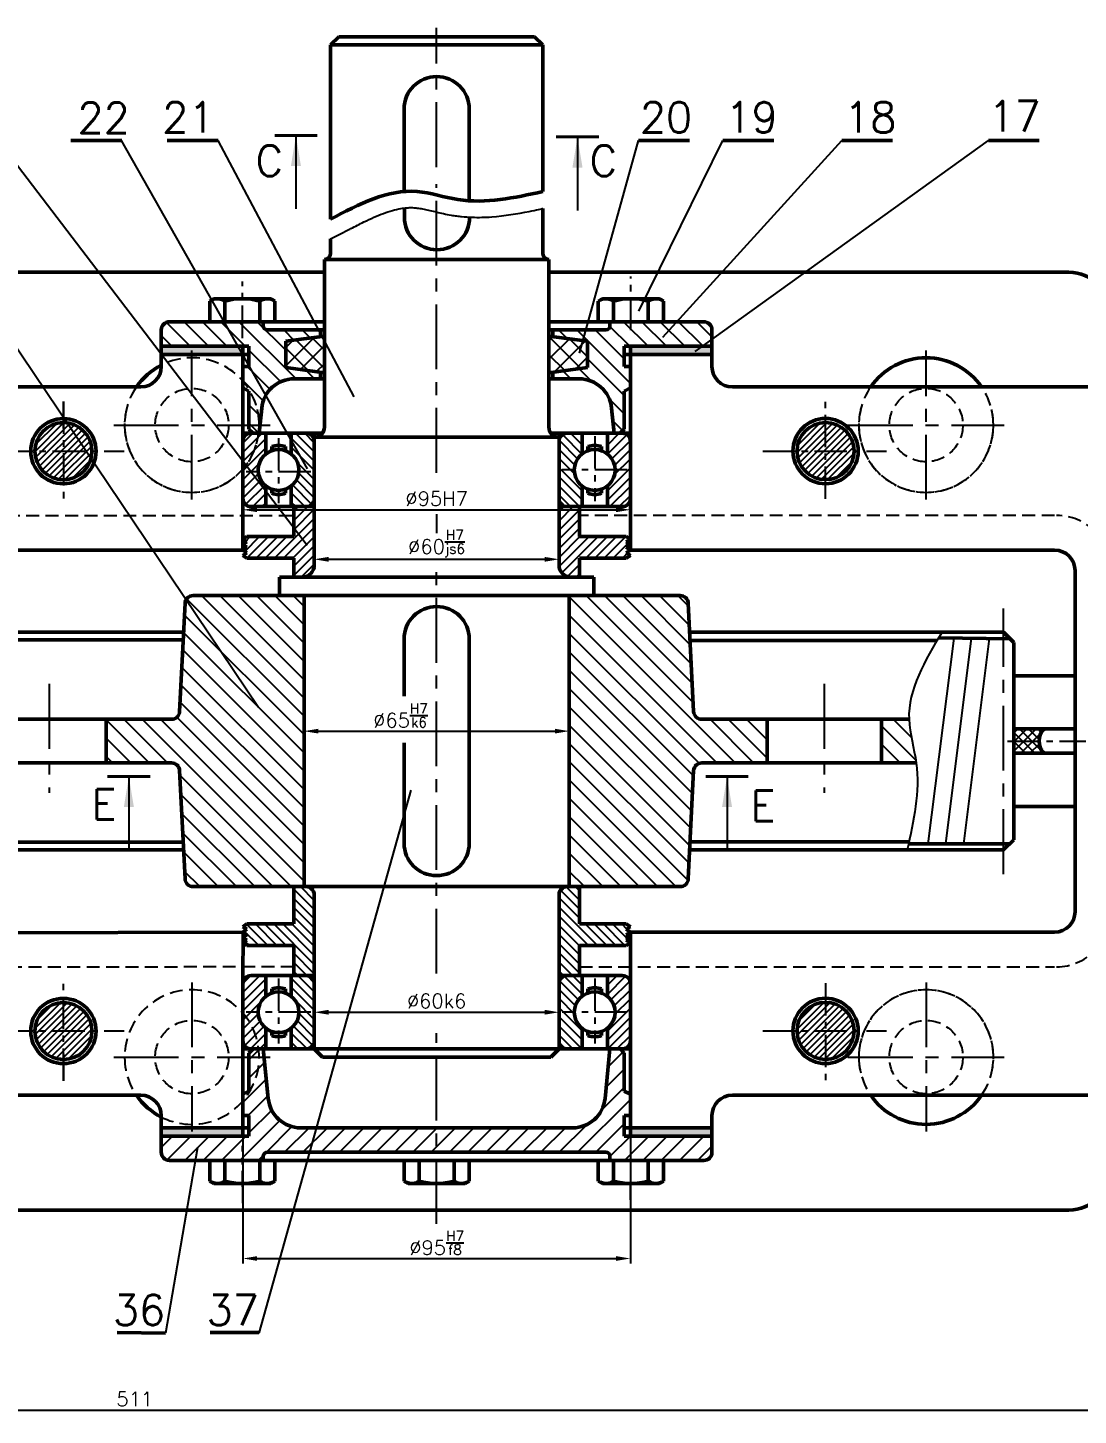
# Model space of a CAD drawing. Header units: millimetres. Extents: x -71 to 1456, y 37 to 827.
# Drawn here: x 177.5 to 435.1, y 36.8 to 377.1 of the extents above; entities that cross this region are included whole.
import ezdxf

# ---------------------------------------------------------------- set-up
doc = ezdxf.new("R2010")
doc.units = ezdxf.units.MM
doc.header["$LTSCALE"] = 0.5
doc.header["$PDMODE"] = 33
doc.header["$PDSIZE"] = 1
doc.linetypes.add('CENTER', pattern=[50.8, 31.75, -6.35, 6.35, -6.35])
doc.linetypes.add('HIDDEN', pattern=[9.525, 6.35, -3.175])
doc.layers.add('BOL', color=7, linetype='Continuous', lineweight=50)
for name, color, linetype in [('CEN', 1, 'CENTER'), ('DIM', 124, 'Continuous'), ('HAT', 3, 'Continuous'), ('HID', 4, 'HIDDEN'), ('SYM', 11, 'Continuous'), ('THIN', 151, 'Continuous')]:
    doc.layers.add(name, color=color, linetype=linetype)
doc.styles.add('DIM', font='simplex.shx')
doc.dimstyles.new('ISO', dxfattribs={"dimscale": 0, "dimtxt": 3.5, "dimasz": 3.5, "dimexe": 1.25, "dimexo": 0, "dimgap": 1, "dimtad": 1, "dimtoh": 1, "dimtxsty": 'DIM', "dimcen": 2.5, "dimadec": 0, "dimazin": 0, "dimtfac": 1, "dimtmove": 0, "dimatfit": 3, "dimfxl": 1, "dimarcsym": 0})
pattern_1 = [(45, (-280.3363, -145.6389), (-0.7857724, 0.7857724), [])]

# ---------------------------------------------------------------- blocks, each defined once
blk = doc.blocks.new('*D24')
at = {"layer": 'Defpoints', "color": 0, "transparency": 16777216}
for p in [(325.28, 263.47), (230.28, 260.65), (325.28, 258.88)]:
    blk.add_point(p, dxfattribs=at)
at = {"layer": 'DIM', "color": 0, "lineweight": -2, "transparency": 16777216}
for p, q in [((325.28, 263.47), (325.28, 257.63)), ((230.28, 260.65), (230.28, 257.63)), ((233.78, 258.88), (321.78, 258.88))]:
    blk.add_line(p, q, dxfattribs=at)
at = {"layer": 'DIM', "color": 0, "transparency": 16777216}
for points in [[(233.78, 259.47), (233.78, 258.3), (230.28, 258.88)], [(321.78, 259.47), (321.78, 258.3), (325.28, 258.88)]]:
    blk.add_solid(points, dxfattribs=at)
at = {"layer": 'DIM', "color": 0, "transparency": 16777216, "insert": (277.78, 261.63), "char_height": 3.5, "attachment_point": 5, "style": 'DIM'}
blk.add_mtext('%%C95H7', dxfattribs=at)
blk = doc.blocks.new('*D25')
at = {"layer": 'Defpoints', "color": 0, "transparency": 16777216}
for p in [(310.28, 204.59), (245.28, 202.15), (310.28, 202.15)]:
    blk.add_point(p, dxfattribs=at)
at = {"layer": 'DIM', "color": 0, "lineweight": -2, "transparency": 16777216}
for p, q in [((245.28, 202.15), (245.28, 205.84)), ((248.78, 204.59), (306.78, 204.59)), ((310.28, 202.15), (310.28, 205.84))]:
    blk.add_line(p, q, dxfattribs=at)
at = {"layer": 'DIM', "color": 0, "transparency": 16777216}
for points in [[(248.78, 205.18), (248.78, 204.01), (245.28, 204.59)], [(306.78, 205.18), (306.78, 204.01), (310.28, 204.59)]]:
    blk.add_solid(points, dxfattribs=at)
at = {"layer": 'DIM', "color": 0, "transparency": 16777216, "insert": (268.94, 208.45), "char_height": 3.5, "attachment_point": 5, "style": 'DIM'}
blk.add_mtext('%%C65{\\H0.7x;\\SH7/k6;}', dxfattribs=at)
blk = doc.blocks.new('*D26')
at = {"layer": 'Defpoints', "color": 0, "transparency": 16777216}
for p in [(247.78, 132.74), (307.78, 135.65), (307.78, 132.74)]:
    blk.add_point(p, dxfattribs=at)
at = {"layer": 'DIM', "color": 0, "lineweight": -2, "transparency": 16777216}
for p, q in [((247.78, 132.74), (247.78, 136.9)), ((307.78, 132.74), (307.78, 136.9)), ((251.28, 135.65), (304.28, 135.65))]:
    blk.add_line(p, q, dxfattribs=at)
at = {"layer": 'DIM', "color": 0, "transparency": 16777216}
for points in [[(251.28, 136.24), (251.28, 135.07), (247.78, 135.65)], [(304.28, 136.24), (304.28, 135.07), (307.78, 135.65)]]:
    blk.add_solid(points, dxfattribs=at)
at = {"layer": 'DIM', "color": 0, "transparency": 16777216, "insert": (277.78, 138.4), "char_height": 3.5, "attachment_point": 5, "style": 'DIM'}
blk.add_mtext('%%C60k6', dxfattribs=at)
blk = doc.blocks.new('*D27')
at = {"layer": 'Defpoints', "color": 0, "transparency": 16777216}
for p in [(230.28, 105.3), (325.28, 105.3), (325.28, 75.26)]:
    blk.add_point(p, dxfattribs=at)
at = {"layer": 'DIM', "color": 0, "lineweight": -2, "transparency": 16777216}
for p, q in [((230.28, 105.3), (230.28, 74.01)), ((325.28, 105.3), (325.28, 74.01)), ((233.78, 75.26), (321.78, 75.26))]:
    blk.add_line(p, q, dxfattribs=at)
at = {"layer": 'DIM', "color": 0, "transparency": 16777216}
for points in [[(233.78, 75.84), (233.78, 74.68), (230.28, 75.26)], [(321.78, 75.84), (321.78, 74.68), (325.28, 75.26)]]:
    blk.add_solid(points, dxfattribs=at)
at = {"layer": 'DIM', "color": 0, "transparency": 16777216, "insert": (277.78, 79.12), "char_height": 3.5, "width": 16.7662, "attachment_point": 5, "style": 'DIM'}
blk.add_mtext('%%C95{\\Fsimplex|c163;\\H0.7x;\\SH7/f8;}', dxfattribs=at)
blk = doc.blocks.new('*D28')
at = {"layer": 'Defpoints', "color": 0, "transparency": 16777216}
for p in [(-36.72, 125.3), (474.28, 125.3), (474.28, 38.07)]:
    blk.add_point(p, dxfattribs=at)
at = {"layer": 'DIM', "color": 0, "lineweight": -2, "transparency": 16777216}
for p, q in [((-36.72, 125.3), (-36.72, 36.82)), ((474.28, 125.3), (474.28, 36.82)), ((-33.22, 38.07), (470.78, 38.07))]:
    blk.add_line(p, q, dxfattribs=at)
at = {"layer": 'DIM', "color": 0, "transparency": 16777216}
for points in [[(-33.22, 38.65), (-33.22, 37.48), (-36.72, 38.07)], [(470.78, 38.65), (470.78, 37.48), (474.28, 38.07)]]:
    blk.add_solid(points, dxfattribs=at)
at = {"layer": 'DIM', "color": 0, "transparency": 16777216, "insert": (203.78, 40.82), "char_height": 3.5, "attachment_point": 5, "style": 'DIM'}
blk.add_mtext('511', dxfattribs=at)
blk = doc.blocks.new('*D83')
at = {"layer": 'Defpoints', "color": 0, "transparency": 16777216}
for p in [(247.78, 246.74), (307.78, 246.74), (307.78, 246.02)]:
    blk.add_point(p, dxfattribs=at)
at = {"layer": 'DIM', "color": 0, "lineweight": -2, "transparency": 16777216}
for p, q in [((247.78, 246.74), (247.78, 245.49)), ((251.28, 246.74), (304.28, 246.74)), ((307.78, 246.02), (307.78, 247.99))]:
    blk.add_line(p, q, dxfattribs=at)
at = {"layer": 'DIM', "color": 0, "transparency": 16777216}
for points in [[(251.28, 247.32), (251.28, 246.15), (247.78, 246.74)], [(304.28, 247.32), (304.28, 246.15), (307.78, 246.74)]]:
    blk.add_solid(points, dxfattribs=at)
at = {"layer": 'DIM', "color": 0, "transparency": 16777216, "insert": (277.76, 251.03), "char_height": 3.5, "attachment_point": 5, "style": 'DIM'}
blk.add_mtext('%%C60{\\H0.7x;\\SH7/js6;}', dxfattribs=at)
blk = doc.blocks.new('NetCat')
at = {"layer": 'SYM', "const_width": 0.5}
blk.add_lwpolyline([(-3.5, 0), (3.5, 0)], dxfattribs=at)
at = {"layer": 'SYM'}
blk.add_leader([(0, 0), (0, -12)], dimstyle='ISO', override={"dimscale": 1, "dimasz": 5, "dimgap": 0.6255, "dimtad": 0}, dxfattribs=at)

msp = doc.modelspace()

# ---------------------------------------------------------------- hatches: boundary and pattern name
at = {"layer": 'HAT'}
h = msp.add_hatch(dxfattribs=at)
h.set_pattern_fill('LINE', color=256, angle=135)
edge = h.paths.add_edge_path()
edge.add_line((225.709, 305.003), (222.642, 305.003))
edge.add_line((222.642, 305.003), (212.279, 305.003))
edge.add_arc((212.279, 303.003), 2, 90, 180)
edge.add_line((210.279, 303.003), (210.279, 299.003))
edge.add_line((210.279, 299.003), (229.106, 299.003))
edge.add_line((229.106, 299.003), (225.709, 305.003))
edge = h.paths.add_edge_path()
edge.add_line((240.779, 300.253), (249.279, 301.372))
edge.add_line((249.279, 301.372), (249.279, 303.003))
edge.add_line((249.279, 303.003), (236.279, 303.003))
edge.add_arc((236.279, 304.003), 1, 180, 270, ccw=False)
edge.add_line((235.279, 304.003), (235.279, 305.003))
edge.add_line((235.279, 305.003), (225.709, 305.003))
edge.add_line((225.709, 305.003), (229.106, 299.003))
edge.add_line((229.106, 299.003), (230.279, 299.003))
edge.add_line((230.279, 299.003), (231.779, 299.003))
edge.add_line((231.779, 299.003), (231.779, 295.003))
edge.add_line((231.779, 295.003), (231.779, 294.282))
edge.add_line((231.779, 294.282), (235.913, 286.981))
edge.add_arc((242.854, 283.003), 8, 90, 150.18272, ccw=False)
edge.add_line((242.854, 291.003), (249.279, 291.003))
edge.add_line((249.279, 291.003), (249.279, 292.635))
edge.add_line((249.279, 292.635), (240.779, 293.753))
edge.add_line((240.779, 293.753), (240.779, 297.003))
edge.add_line((240.779, 297.003), (240.779, 300.253))
edge = h.paths.add_edge_path()
edge.add_line((231.779, 294.282), (231.779, 294.003))
edge.add_line((231.779, 294.003), (230.279, 294.003))
edge.add_line((230.279, 294.003), (230.279, 290.603))
edge.add_arc((217.779, 279.833), 16.5, 0, 40.74905, ccw=False)
edge.add_line((234.279, 279.833), (234.497, 279.833))
edge.add_line((234.497, 279.833), (234.894, 283.799))
edge.add_arc((242.854, 283.003), 8, 150.18272, 174.28941, ccw=False)
edge.add_line((235.913, 286.981), (231.779, 294.282))
edge = h.paths.add_edge_path(flags=17)
edge.add_line((230.279, 290.603), (230.279, 290.078))
edge.add_line((230.279, 290.078), (230.279, 288.753))
edge.add_line((230.279, 288.753), (231.779, 288.003))
edge.add_line((231.779, 288.003), (231.779, 279.833))
edge.add_line((231.779, 279.833), (234.279, 279.833))
edge.add_arc((217.779, 279.833), 16.5, 0, 40.74905)
edge = h.paths.add_edge_path()
edge.add_line((234.279, 279.833), (231.779, 279.833))
edge.add_line((231.779, 279.833), (231.779, 278.653))
edge.add_line((231.779, 278.653), (232.779, 277.653))
edge.add_line((232.779, 277.653), (234.135, 277.653))
edge.add_arc((217.779, 279.833), 16.5, 352.40933, 360)
edge = h.paths.add_edge_path()
edge.add_line((234.497, 279.833), (234.279, 279.833))
edge.add_arc((217.779, 279.833), 16.5, -7.59067, 0, ccw=False)
edge.add_line((234.135, 277.653), (234.279, 277.653))
edge.add_line((234.279, 277.653), (234.497, 279.833))
edge = h.paths.add_edge_path()
edge.add_line((325.279, 294.003), (323.779, 294.003))
edge.add_line((323.779, 294.003), (323.779, 295.003))
edge.add_line((323.779, 295.003), (323.779, 299.003))
edge.add_line((323.779, 299.003), (325.279, 299.003))
edge.add_line((325.279, 299.003), (342.963, 299.003))
edge.add_line((342.963, 299.003), (345.279, 300.671))
edge.add_line((345.279, 300.671), (345.279, 303.003))
edge.add_arc((343.279, 303.003), 2, 0, 90)
edge.add_line((343.279, 305.003), (320.279, 305.003))
edge.add_line((320.279, 305.003), (320.279, 304.003))
edge.add_arc((319.279, 304.003), 1, -90, 0, ccw=False)
edge.add_line((319.279, 303.003), (314.354, 303.003))
edge.add_line((314.354, 303.003), (313.649, 300.468))
edge.add_line((313.649, 300.468), (314.779, 300.253))
edge.add_line((314.779, 300.253), (314.779, 297.003))
edge.add_line((314.779, 297.003), (314.779, 293.753))
edge.add_line((314.779, 293.753), (306.279, 292.635))
edge.add_line((306.279, 292.635), (306.279, 291.003))
edge.add_line((306.279, 291.003), (312.704, 291.003))
edge.add_arc((312.704, 283.003), 8, 5.71059, 90, ccw=False)
edge.add_line((320.665, 283.799), (321.279, 277.653))
edge.add_line((321.279, 277.653), (322.779, 277.653))
edge.add_line((322.779, 277.653), (323.779, 278.653))
edge.add_line((323.779, 278.653), (323.779, 288.003))
edge.add_line((323.779, 288.003), (325.279, 288.753))
edge.add_line((325.279, 288.753), (325.279, 294.003))
h.paths.add_polyline_path([(314.354, 303.003), (306.279, 303.003), (306.279, 301.372), (313.649, 300.468)], flags=17)
h.paths.add_polyline_path([(345.279, 300.671), (342.963, 299.003), (345.279, 299.003)], flags=0)
h = msp.add_hatch(dxfattribs=at)
h.set_pattern_fill('ANSI37', color=256)
h.set_pattern_definition([(45, (0.5, 0), (-2.245064, 2.245064), []), (135, (0.5, 0), (-2.245064, -2.245064), [])])
h.paths.add_polyline_path([(314.779, 293.753), (314.779, 297.003), (314.779, 300.253), (305.279, 301.503), (305.279, 292.503)])
h.paths.add_polyline_path([(250.279, 292.503), (250.279, 301.503), (240.779, 300.253), (240.779, 297.003), (240.779, 293.753)])
h = msp.add_hatch(color=256, dxfattribs=at)
h.dxf.hatch_style = 1
h.paths.add_polyline_path([(230.279, 299.003), (210.279, 299.003), (210.279, 297.003), (230.279, 297.003)])
h.paths.add_polyline_path([(345.279, 299.003), (325.279, 299.003), (325.279, 297.003), (345.279, 297.003)])
h = msp.add_hatch(dxfattribs=at)
h.set_pattern_fill('LINE', color=256, scale=0.35, angle=45)
h.set_pattern_definition(pattern_1)
edge = h.paths.add_edge_path()
edge.add_arc((24.018, 273.253), 7, 0, 360)
edge = h.paths.add_edge_path()
edge.add_arc((186.279, 273.253), 7, 0, 360)
edge = h.paths.add_edge_path()
edge.add_arc((373.123, 273.282), 7, 0, 360)
edge = h.paths.add_edge_path()
edge.add_arc((373.123, 131.082), 7, 0, 360)
edge = h.paths.add_edge_path()
edge.add_arc((186.279, 131.053), 7, 0, 360)
edge = h.paths.add_edge_path()
edge.add_arc((24.018, 131.053), 7, 0, 360)
h = msp.add_hatch(dxfattribs=at)
h.set_pattern_fill('LINE', color=256, scale=0.35, angle=45)
h.set_pattern_definition(pattern_1)
edge = h.paths.add_edge_path()
edge.add_arc((458.529, 273.225), 3.45, 0, 360)
edge = h.paths.add_edge_path()
edge.add_arc((-21.211, 131.082), 3.45, 0, 360)
h = msp.add_hatch(dxfattribs=at)
h.set_pattern_fill('LINE', color=256, scale=0.5, angle=45)
h.paths.add_polyline_path([(325.279, 275.653, 0.4142136), (323.279, 277.653), (319.629, 277.653), (319.629, 272.576, -0.2294157), (321.529, 268.653, -0.2294157), (319.629, 264.73), (319.629, 259.653), (323.279, 259.653, 0.4142136), (325.279, 261.653)])
h.paths.add_polyline_path([(230.929, 269.866, -0.0156679), (230.279, 269.063), (230.279, 261.653, 0.4142136), (232.279, 259.653), (235.929, 259.653), (235.929, 263.316)])
h.paths.add_polyline_path([(235.929, 272.576), (235.929, 277.653), (234.135, 277.653, -0.1297347), (230.929, 269.866), (235.929, 263.316), (235.929, 264.73, -0.2294157), (234.029, 268.653, -0.2294157)])
h.paths.add_polyline_path([(234.135, 277.653), (232.279, 277.653, 0.4142136), (230.279, 275.653), (230.279, 270.718), (230.929, 269.866, 0.1297347)])
h = msp.add_hatch(dxfattribs=at)
h.set_pattern_fill('LINE', color=256, scale=0.5, angle=135)
h.paths.add_polyline_path([(313.429, 272.576), (313.429, 277.653), (309.779, 277.653, 0.4142136), (307.779, 275.653), (307.779, 261.653, 0.4142136), (309.779, 259.653), (313.429, 259.653), (313.429, 264.73, -0.2294157), (311.529, 268.653, -0.2294157)])
h.paths.add_polyline_path([(247.779, 275.653, 0.414214), (245.779, 277.653), (242.129, 277.653), (242.129, 272.576, -0.2294157), (244.029, 268.653, -0.2294157), (242.129, 264.73), (242.129, 259.653), (245.779, 259.653, 0.4142132), (247.779, 261.653)])
h = msp.add_hatch(dxfattribs=at)
h.set_pattern_fill('LINE', color=256, scale=0.5, angle=45)
h.paths.add_polyline_path([(247.779, 259.653), (242.779, 259.653), (242.779, 252.305), (231.279, 252.305), (230.279, 251.638), (231.279, 251.003), (230.279, 250.337), (231.279, 249.702), (230.279, 249.003), (231.279, 248.305), (230.279, 247.67), (231.279, 247.003), (242.779, 247.003), (242.779, 242.353), (244.779, 242.353, 0.4157796), (247.779, 245.369)])
h.paths.add_polyline_path([(325.279, 250.337), (324.279, 251.003), (325.279, 251.638), (324.279, 252.305), (312.779, 252.305), (312.779, 259.653), (307.779, 259.653), (307.779, 245.353, 0.4142136), (310.779, 242.353), (312.779, 242.353), (312.779, 247.003), (324.279, 247.003), (325.279, 247.67), (324.279, 248.305), (325.279, 249.003), (324.279, 249.702)])
h = msp.add_hatch(dxfattribs=at)
h.set_pattern_fill('LINE', color=256, scale=0.35, angle=45)
h.set_pattern_definition(pattern_1)
edge = h.paths.add_edge_path()
edge.add_arc((458.529, 236.656), 6, 0, 360)
edge = h.paths.add_edge_path()
edge.add_arc((458.529, 167.65), 6, 0, 360)
edge = h.paths.add_edge_path()
edge.add_arc((-20.971, 236.656), 6, 0, 360)
edge = h.paths.add_edge_path()
edge.add_arc((-20.971, 167.664), 6, 0, 360)
h = msp.add_hatch(dxfattribs=at)
h.set_pattern_fill('LINE', color=256, angle=135)
edge = h.paths.add_edge_path()
edge.add_line((245.279, 237.853), (218.089, 237.853))
edge.add_arc((218.089, 235.853), 2, 90, 177.16589)
edge.add_line((216.091, 235.952), (214.777, 209.394))
edge.add_arc((212.779, 209.493), 2, 270, 357.16589, ccw=False)
edge.add_line((212.779, 207.493), (196.76, 207.493))
edge.add_line((196.76, 207.493), (196.76, 196.813))
edge.add_line((196.76, 196.813), (212.779, 196.813))
edge.add_arc((212.779, 194.813), 2, 2.83411, 90, ccw=False)
edge.add_line((214.777, 194.912), (216.091, 168.354))
edge.add_arc((218.089, 168.453), 2, 182.83411, 270)
edge.add_line((218.089, 166.453), (245.279, 166.453))
edge.add_line((245.279, 166.453), (245.279, 237.853))
edge = h.paths.add_edge_path()
edge.add_line((168.76, 207.493), (152.74, 207.493))
edge.add_arc((152.74, 209.493), 2, 182.83411, 270, ccw=False)
edge.add_line((150.742, 209.394), (149.873, 226.952))
edge.add_arc((147.876, 226.853), 2, 2.83411, 90)
edge.add_line((147.876, 228.853), (142.279, 228.853))
edge.add_line((142.279, 228.853), (142.279, 175.453))
edge.add_line((142.279, 175.453), (147.876, 175.453))
edge.add_arc((147.876, 177.453), 2, 270, 357.16589)
edge.add_line((149.873, 177.354), (150.742, 194.912))
edge.add_arc((152.74, 194.813), 2, 90, 177.16589, ccw=False)
edge.add_line((152.74, 196.813), (168.76, 196.813))
edge.add_line((168.76, 196.813), (168.76, 207.493))
edge = h.paths.add_edge_path()
edge.add_line((358.799, 207.493), (342.779, 207.493))
edge.add_arc((342.779, 209.493), 2, 182.83411, 270, ccw=False)
edge.add_line((340.782, 209.394), (339.467, 235.952))
edge.add_arc((337.469, 235.853), 2, 2.83411, 90)
edge.add_line((337.469, 237.853), (310.279, 237.853))
edge.add_line((310.279, 237.853), (310.279, 166.453))
edge.add_line((310.279, 166.453), (337.469, 166.453))
edge.add_arc((337.469, 168.453), 2, 270, 357.16589)
edge.add_line((339.467, 168.354), (340.782, 194.912))
edge.add_arc((342.779, 194.813), 2, 90, 177.16589, ccw=False)
edge.add_line((342.779, 196.813), (358.799, 196.813))
edge.add_line((358.799, 196.813), (358.799, 207.493))
edge = h.paths.add_edge_path()
edge.add_spline(control_points=[(395.347, 196.813), (394.857, 200.403), (393.717, 203.993), (393.582, 207.493)], knot_values=[0, 0, 0, 0, 10.8247508, 10.8247508, 10.8247508, 10.8247508], degree=3, periodic=0)
edge.add_line((393.582, 207.493), (386.799, 207.493))
edge.add_line((386.799, 207.493), (386.799, 196.813))
edge.add_line((386.799, 196.813), (395.347, 196.813))
h = msp.add_hatch(dxfattribs=at)
h.set_pattern_fill('ANSI37', color=256, scale=0.5)
h.set_pattern_definition([(45, (-112.7602, -56.182), (-1.122532, 1.122532), []), (135, (-112.7602, -56.182), (-1.122532, -1.122532), [])])
edge = h.paths.add_edge_path()
edge.add_ellipse((427.213, 202.153), major_axis=(0, 3), ratio=0.5735764, start_angle=0, end_angle=90, ccw=False)
edge.add_line((427.213, 205.153), (419.279, 205.153))
edge.add_line((419.279, 205.153), (419.279, 202.153))
edge.add_line((419.279, 202.153), (425.493, 202.153))
edge = h.paths.add_edge_path()
edge.add_ellipse((427.213, 202.153), major_axis=(0, 3), ratio=0.5735764, start_angle=90, end_angle=180, ccw=False)
edge.add_line((425.493, 202.153), (419.279, 202.153))
edge.add_line((419.279, 202.153), (419.279, 199.153))
edge.add_line((419.279, 199.153), (427.213, 199.153))
h = msp.add_hatch(dxfattribs=at)
h.set_pattern_fill('LINE', color=256, scale=0.5, angle=135)
h.paths.add_polyline_path([(325.279, 155.303), (324.279, 156.002), (325.279, 156.637), (324.279, 157.303), (312.779, 157.303), (312.779, 166.453), (309.779, 166.453, 0.4142136), (307.779, 164.453), (307.779, 144.653), (312.779, 144.653), (312.779, 152.002), (324.279, 152.002), (325.279, 152.669), (324.279, 153.303), (325.279, 153.97), (324.279, 154.605)])
h.paths.add_polyline_path([(247.779, 164.453, 0.4142136), (245.779, 166.453), (242.779, 166.453), (242.779, 157.303), (231.279, 157.303), (230.279, 156.637), (231.279, 156.002), (230.279, 155.303), (231.279, 154.605), (230.31, 153.99), (230.31, 153.949), (231.279, 153.303), (230.307, 152.686), (230.306, 152.65), (231.279, 152.002), (242.779, 152.002), (242.779, 144.653), (247.779, 144.653)])
h = msp.add_hatch(dxfattribs=at)
h.set_pattern_fill('LINE', color=256, scale=0.5, angle=45)
h.paths.add_polyline_path([(325.279, 142.653, 0.4142136), (323.279, 144.653), (319.629, 144.653), (319.629, 139.576, -0.2294157), (321.529, 135.653, -0.2294157), (319.629, 131.73), (319.629, 126.653), (323.279, 126.653, 0.4142136), (325.279, 128.653)])
h.paths.add_polyline_path([(235.929, 144.653), (232.279, 144.653, 0.4142136), (230.279, 142.653), (230.279, 135.258, -0.1459093), (234.136, 126.653), (235.929, 126.653), (235.929, 131.73, -0.2294157), (234.029, 135.653, -0.2294157), (235.929, 139.576)])
h.paths.add_polyline_path([(230.279, 135.258), (230.279, 128.653, 0.4142136), (232.279, 126.653), (234.136, 126.653, 0.1459093)], flags=17)
h = msp.add_hatch(dxfattribs=at)
h.set_pattern_fill('LINE', color=256, scale=0.5, angle=135)
h.paths.add_polyline_path([(313.429, 139.576), (313.429, 144.653), (309.779, 144.653, 0.4142136), (307.779, 142.653), (307.779, 128.653, 0.4142136), (309.779, 126.653), (313.429, 126.653), (313.429, 131.73, -0.2294157), (311.529, 135.653, -0.2294157)])
h.paths.add_polyline_path([(247.779, 142.653, 0.4142136), (245.779, 144.653), (242.129, 144.653), (242.129, 139.576, -0.2294157), (244.029, 135.653, -0.2294157), (242.129, 131.73), (242.129, 126.653), (245.779, 126.653, 0.4142136), (247.779, 128.653)])
h = msp.add_hatch(dxfattribs=at)
h.set_pattern_fill('LINE', color=256, angle=45)
h.paths.add_polyline_path([(236.494, 114.507), (235.496, 124.487), (234.279, 124.487, -0.1796989), (230.279, 113.717), (230.279, 110.303), (231.779, 110.303), (231.779, 109.303), (231.779, 105.303), (230.279, 105.303), (230.148, 105.303), (230.148, 99.303), (235.279, 99.303), (235.279, 100.303, -0.4142136), (236.279, 101.303), (246.574, 101.303), (248.255, 107.303), (244.454, 107.303, -0.3853136)])
h.paths.add_polyline_path([(234.279, 124.487), (231.779, 124.487), (231.779, 116.303), (230.279, 115.553), (230.279, 113.717, 0.1796989)], flags=17)
h.paths.add_polyline_path([(234.136, 126.653), (232.779, 126.653), (231.779, 125.653), (231.779, 124.487), (234.279, 124.487, 0.0329263)])
h.paths.add_polyline_path([(235.279, 126.653), (234.136, 126.653, -0.0329263), (234.279, 124.487), (235.496, 124.487)])
h.paths.add_polyline_path([(277.779, 107.303), (248.255, 107.303), (246.574, 101.303), (277.779, 101.303)])
h.paths.add_polyline_path([(325.392, 105.303), (325.279, 105.303), (323.779, 105.303), (323.779, 109.303), (323.779, 110.303), (325.279, 110.303), (325.279, 115.553), (323.779, 116.303), (323.779, 125.653), (322.779, 126.653), (320.279, 126.653), (319.065, 114.507, -0.3853136), (311.104, 107.303), (277.779, 107.303), (277.779, 101.303), (319.279, 101.303, -0.4142136), (320.279, 100.303), (320.279, 99.303), (325.392, 99.303)])
h.paths.add_polyline_path([(345.279, 105.303), (325.392, 105.303), (325.392, 99.303), (343.279, 99.303, 0.4142136), (345.279, 101.303)])
h.paths.add_polyline_path([(230.148, 105.303), (210.279, 105.303), (210.279, 101.303, 0.4142136), (212.279, 99.303), (230.148, 99.303)])
h = msp.add_hatch(color=256, dxfattribs=at)
h.dxf.hatch_style = 1
h.paths.add_polyline_path([(230.279, 105.303), (210.279, 105.303), (210.279, 107.303), (230.279, 107.303)])
h.paths.add_polyline_path([(345.279, 105.303), (325.279, 105.303), (325.279, 107.303), (345.279, 107.303)])

# ---------------------------------------------------------------- linework, layer by layer
at = {"layer": 'BOL'}
for p, q in [((251.779, 372.911), (253.779, 374.911)), ((277.779, 374.911), (253.779, 374.911)), ((301.779, 374.911), (277.779, 374.911)), ((301.779, 374.911), (303.779, 372.911)), ((251.779, 372.911), (303.779, 372.911)), ((251.779, 330.158), (251.779, 372.911)), ((303.779, 336.932), (303.779, 372.911)), ((269.779, 346.424), (269.779, 357.132)), ((285.779, 347.399), (285.779, 357.132)), ((269.779, 336.923), (269.779, 348.612)), ((285.779, 334.665), (285.779, 349.665)), ((251.779, 330.158), (251.779, 332.404)), ((269.865, 330.649), (269.865, 332.898)), ((303.779, 321.803), (303.779, 332.766)), ((251.779, 321.803), (251.779, 325.303)), ((250.279, 320.303), (305.279, 320.303)), ((250.279, 320.303), (250.279, 279.153)), ((305.279, 320.303), (305.279, 279.153)), ((250.279, 317.153), (4.779, 317.153)), ((432.779, 317.153), (305.279, 317.153)), ((222.148, 310.059), (223.176, 310.652)), ((222.148, 310.059), (222.148, 306.815)), ((223.176, 310.652), (237.119, 310.652)), ((223.176, 310.652), (225.884, 310.652)), ((225.884, 305.003), (225.884, 310.059)), ((234.411, 305.003), (234.411, 310.059)), ((238.148, 310.059), (237.119, 310.652)), ((238.148, 310.059), (238.148, 306.815)), ((317.411, 310.059), (318.439, 310.652)), ((317.411, 310.059), (317.411, 306.815)), ((332.382, 310.652), (318.439, 310.652)), ((321.147, 305.003), (321.147, 310.059)), ((332.382, 310.652), (329.674, 310.652)), ((329.674, 305.003), (329.674, 310.059)), ((333.411, 310.059), (332.382, 310.652)), ((333.411, 310.059), (333.411, 306.815)), ((222.148, 306.815), (222.148, 305.003)), ((238.148, 306.815), (238.148, 305.003)), ((317.411, 306.815), (317.411, 305.003)), ((333.411, 306.815), (333.411, 305.003)), ((210.279, 297.003), (210.279, 303.003)), ((212.279, 305.003), (250.279, 305.003)), ((222.148, 305.003), (238.148, 305.003)), ((235.279, 305.003), (235.279, 304.003)), ((235.279, 304.003), (235.279, 304.003)), ((236.279, 303.003), (250.279, 303.003)), ((249.279, 301.372), (249.279, 303.003)), ((343.279, 305.003), (305.279, 305.003)), ((319.279, 303.003), (305.279, 303.003)), ((306.279, 301.372), (306.279, 303.003)), ((333.411, 305.003), (317.411, 305.003)), ((320.279, 305.003), (320.279, 304.003)), ((320.279, 304.003), (320.279, 304.003)), ((345.279, 297.003), (345.279, 303.003)), ((240.779, 300.253), (250.279, 301.503)), ((240.779, 297.003), (240.779, 300.253)), ((250.279, 301.503), (250.279, 292.503)), ((305.279, 301.503), (305.279, 292.503)), ((314.779, 300.253), (305.279, 301.503)), ((314.779, 297.003), (314.779, 300.253)), ((230.279, 299.003), (210.279, 299.003)), ((210.279, 297.003), (210.279, 294.003)), ((230.279, 297.003), (210.279, 297.003)), ((230.279, 276.653), (230.279, 299.003)), ((230.279, 299.003), (231.779, 299.003)), ((230.279, 297.003), (231.779, 297.003)), ((231.779, 295.003), (231.779, 299.003)), ((240.779, 297.003), (240.779, 293.753)), ((314.779, 297.003), (314.779, 293.753)), ((323.779, 295.003), (323.779, 299.003)), ((325.279, 299.003), (323.779, 299.003)), ((325.279, 297.003), (323.779, 297.003)), ((325.279, 299.003), (345.279, 299.003)), ((325.279, 276.653), (325.279, 299.003)), ((325.279, 297.003), (345.279, 297.003)), ((345.279, 297.003), (345.279, 294.003)), ((230.279, 294.003), (231.779, 294.003)), ((231.779, 295.003), (231.779, 294.003)), ((240.779, 293.753), (250.279, 292.503)), ((314.779, 293.753), (305.279, 292.503)), ((323.779, 295.003), (323.779, 294.003)), ((325.279, 294.003), (323.779, 294.003)), ((250.279, 291.003), (242.854, 291.003)), ((249.279, 292.635), (249.279, 291.003)), ((305.279, 291.003), (312.704, 291.003)), ((306.279, 292.635), (306.279, 291.003)), ((167.279, 289.003), (205.279, 289.003)), ((230.279, 288.753), (231.779, 288.003)), ((231.779, 288.003), (231.779, 278.653)), ((325.279, 288.753), (323.779, 288.003)), ((323.779, 288.003), (323.779, 278.653)), ((464.279, 289.003), (350.279, 289.003)), ((234.894, 283.799), (234.279, 277.653)), ((320.665, 283.799), (321.279, 277.653)), ((249.779, 277.653), (230.279, 277.653)), ((230.279, 276.653), (230.279, 260.653)), ((232.779, 277.653), (231.779, 278.653)), ((235.929, 277.653), (235.929, 272.576)), ((242.129, 277.653), (242.129, 272.576)), ((247.779, 277.653), (247.779, 245.337)), ((247.779, 276.653), (307.779, 276.653)), ((305.779, 277.653), (325.279, 277.653)), ((307.779, 277.653), (307.779, 245.353)), ((307.779, 276.653), (307.779, 276.653)), ((313.429, 277.653), (313.429, 272.576)), ((319.629, 277.653), (319.629, 272.576)), ((322.779, 277.653), (323.779, 278.653)), ((325.279, 276.653), (325.279, 260.653)), ((237.34, 274.387), (237.355, 273.365)), ((240.718, 274.387), (240.703, 273.365)), ((314.84, 274.387), (314.855, 273.365)), ((318.218, 274.387), (318.203, 273.365)), ((235.929, 264.73), (235.929, 259.653)), ((237.34, 262.919), (237.355, 263.942)), ((240.718, 262.919), (240.703, 263.942)), ((242.129, 264.73), (242.129, 259.653)), ((313.429, 264.73), (313.429, 259.653)), ((314.84, 262.919), (314.855, 263.942)), ((318.218, 262.919), (318.203, 263.942)), ((319.629, 264.73), (319.629, 259.653)), ((230.279, 260.653), (230.279, 249.003)), ((247.779, 259.653), (232.279, 259.653)), ((242.779, 259.653), (242.779, 252.305)), ((307.779, 259.653), (323.279, 259.653)), ((312.779, 259.653), (312.779, 252.305)), ((325.279, 260.653), (325.279, 249.003)), ((231.279, 252.305), (230.279, 251.638)), ((231.279, 252.305), (242.779, 252.305)), ((324.279, 252.305), (312.779, 252.305)), ((324.279, 252.305), (325.279, 251.638)), ((230.279, 249.003), (139.779, 249.003)), ((230.279, 251.638), (231.279, 251.003)), ((231.279, 251.003), (230.279, 250.337)), ((230.279, 250.337), (231.279, 249.702)), ((231.279, 249.702), (230.279, 249.003)), ((231.279, 248.305), (230.279, 249.003)), ((325.279, 251.638), (324.279, 251.003)), ((324.279, 251.003), (325.279, 250.337)), ((325.279, 250.337), (324.279, 249.702)), ((324.279, 249.702), (325.279, 249.003)), ((324.279, 248.305), (325.279, 249.003)), ((429.279, 249.003), (325.279, 249.003)), ((230.279, 247.67), (231.279, 248.305)), ((231.279, 247.003), (230.279, 247.67)), ((231.279, 247.003), (242.779, 247.003)), ((242.779, 247.003), (242.779, 242.353)), ((312.779, 247.003), (312.779, 242.353)), ((324.279, 247.003), (312.779, 247.003)), ((325.279, 247.67), (324.279, 248.305)), ((324.279, 247.003), (325.279, 247.67)), ((239.279, 242.353), (239.279, 237.853)), ((239.279, 242.353), (316.279, 242.353)), ((316.279, 242.353), (316.279, 237.853)), ((434.279, 160.303), (434.279, 244.003)), ((214.777, 209.394), (216.091, 235.952)), ((218.089, 237.853), (337.469, 237.853)), ((245.279, 237.853), (245.279, 166.453)), ((310.279, 237.853), (310.279, 166.453)), ((340.782, 209.394), (339.467, 235.952)), ((215.74, 228.853), (140.929, 228.853)), ((416.779, 228.853), (339.818, 228.853)), ((419.279, 226.353), (416.779, 228.853)), ((149.774, 226.952), (215.646, 226.952)), ((269.779, 213.165), (269.779, 227.153)), ((285.779, 177.153), (285.779, 227.153)), ((339.818, 226.853), (400.483, 226.853)), ((418.378, 227.255), (400.841, 227.454)), ((419.279, 177.953), (419.279, 226.353)), ((419.279, 218.153), (434.279, 218.153)), ((212.779, 207.493), (152.74, 207.493)), ((196.76, 207.493), (196.76, 196.813)), ((342.779, 207.493), (393.582, 207.493)), ((358.799, 207.493), (358.799, 196.813)), ((386.799, 207.493), (386.799, 196.813)), ((269.779, 177.153), (269.779, 201.717)), ((152.74, 196.813), (212.779, 196.813)), ((214.777, 194.912), (216.091, 168.354)), ((340.782, 194.912), (339.467, 168.354)), ((395.347, 196.813), (342.779, 196.813)), ((419.279, 186.153), (434.279, 186.153)), ((149.873, 177.354), (215.646, 177.354)), ((339.917, 177.453), (393.585, 177.453)), ((393.475, 176.953), (418.279, 176.953)), ((416.779, 175.453), (419.279, 177.953)), ((140.929, 175.453), (215.74, 175.453)), ((339.818, 175.453), (416.779, 175.453)), ((218.089, 166.453), (337.469, 166.453)), ((242.779, 157.303), (242.779, 166.453)), ((247.779, 164.453), (247.779, 126.653)), ((307.779, 164.453), (307.779, 126.653)), ((312.779, 157.303), (312.779, 166.453)), ((231.279, 157.303), (230.279, 156.637)), ((230.279, 156.637), (231.279, 156.002)), ((231.279, 157.303), (242.779, 157.303)), ((324.279, 157.303), (312.779, 157.303)), ((324.279, 157.303), (325.279, 156.637)), ((325.279, 156.637), (324.279, 156.002)), ((230.314, 155.279), (139.739, 155.108)), ((231.279, 156.002), (230.279, 155.303)), ((231.279, 154.605), (230.279, 155.303)), ((230.279, 143.653), (230.314, 155.279)), ((230.279, 153.97), (231.279, 154.605)), ((231.279, 153.303), (230.279, 153.97)), ((230.279, 152.669), (231.279, 153.303)), ((324.279, 156.002), (325.279, 155.303)), ((324.279, 154.605), (325.279, 155.303)), ((325.279, 153.97), (324.279, 154.605)), ((324.279, 153.303), (325.279, 153.97)), ((325.279, 152.669), (324.279, 153.303)), ((325.279, 155.303), (429.279, 155.303)), ((325.279, 143.653), (325.279, 155.303)), ((231.279, 152.002), (230.279, 152.669)), ((231.279, 152.002), (242.779, 152.002)), ((242.779, 144.653), (242.779, 152.002)), ((312.779, 144.653), (312.779, 152.002)), ((324.279, 152.002), (312.779, 152.002)), ((324.279, 152.002), (325.279, 152.669)), ((230.279, 143.653), (230.279, 127.653)), ((247.779, 144.653), (232.279, 144.653)), ((235.929, 144.653), (235.929, 139.576)), ((242.129, 144.653), (242.129, 139.576)), ((307.779, 144.653), (323.279, 144.653)), ((313.429, 144.653), (313.429, 139.576)), ((319.629, 144.653), (319.629, 139.576)), ((325.279, 143.653), (325.279, 127.653)), ((237.34, 141.387), (237.355, 140.365)), ((240.718, 141.387), (240.703, 140.365)), ((314.84, 141.387), (314.855, 140.365)), ((318.218, 141.387), (318.203, 140.365)), ((235.929, 131.73), (235.929, 126.653)), ((237.34, 129.919), (237.355, 130.942)), ((240.718, 129.919), (240.703, 130.942)), ((242.129, 131.73), (242.129, 126.653)), ((313.429, 131.73), (313.429, 126.653)), ((314.84, 129.919), (314.855, 130.942)), ((318.218, 129.919), (318.203, 130.942)), ((319.629, 131.73), (319.629, 126.653)), ((230.279, 127.653), (230.279, 105.303)), ((231.279, 126.653), (230.279, 126.653)), ((277.779, 126.653), (231.279, 126.653)), ((232.779, 126.653), (231.779, 125.653)), ((236.494, 114.507), (235.279, 126.653)), ((247.779, 126.653), (247.779, 126.653)), ((249.779, 124.653), (247.779, 126.653)), ((277.779, 126.653), (324.279, 126.653)), ((305.779, 124.653), (307.779, 126.653)), ((307.779, 126.653), (307.779, 126.653)), ((319.065, 114.507), (320.279, 126.653)), ((322.779, 126.653), (323.779, 125.653)), ((324.279, 126.653), (325.279, 126.653)), ((325.279, 127.653), (325.279, 105.303)), ((231.779, 116.303), (231.779, 125.653)), ((249.779, 124.653), (305.779, 124.653)), ((323.779, 116.303), (323.779, 125.653)), ((230.279, 115.553), (231.779, 116.303)), ((325.279, 115.553), (323.779, 116.303)), ((205.279, 115.303), (167.279, 115.303)), ((464.279, 115.303), (350.279, 115.303)), ((210.279, 107.303), (210.279, 110.303)), ((230.279, 110.303), (231.779, 110.303)), ((231.779, 109.303), (231.779, 110.303)), ((231.779, 109.303), (231.779, 105.303)), ((325.279, 110.303), (323.779, 110.303)), ((323.779, 109.303), (323.779, 110.303)), ((323.779, 109.303), (323.779, 105.303)), ((345.279, 107.303), (345.279, 110.303)), ((210.279, 107.303), (210.279, 101.303)), ((230.279, 107.303), (210.279, 107.303)), ((230.279, 107.303), (231.779, 107.303)), ((277.779, 107.303), (244.454, 107.303)), ((277.779, 107.303), (311.104, 107.303)), ((325.279, 107.303), (323.779, 107.303)), ((325.279, 107.303), (345.279, 107.303)), ((345.279, 107.303), (345.279, 101.303)), ((230.279, 105.303), (210.279, 105.303)), ((230.279, 105.303), (231.779, 105.303)), ((325.279, 105.303), (323.779, 105.303)), ((325.279, 105.303), (345.279, 105.303)), ((212.279, 99.303), (277.779, 99.303)), ((222.148, 94.248), (222.148, 99.303)), ((222.148, 99.303), (238.148, 99.303)), ((225.884, 99.303), (225.884, 94.248)), ((234.411, 99.303), (234.411, 94.248)), ((235.279, 99.303), (235.279, 100.303)), ((235.279, 100.303), (235.279, 100.303)), ((236.279, 101.303), (277.779, 101.303)), ((238.148, 94.248), (238.148, 99.303)), ((269.779, 94.248), (269.779, 99.303)), ((269.779, 99.303), (285.779, 99.303)), ((273.516, 99.303), (273.516, 94.248)), ((319.279, 101.303), (277.779, 101.303)), ((343.279, 99.303), (277.779, 99.303)), ((282.043, 99.303), (282.043, 94.248)), ((285.779, 94.248), (285.779, 99.303)), ((317.411, 94.248), (317.411, 99.303)), ((317.411, 99.303), (333.411, 99.303)), ((320.279, 99.303), (320.279, 100.303)), ((320.279, 100.303), (320.279, 100.303)), ((321.147, 99.303), (321.147, 94.248)), ((329.674, 99.303), (329.674, 94.248)), ((333.411, 94.248), (333.411, 99.303)), ((222.148, 94.248), (223.176, 93.654)), ((223.176, 93.654), (237.119, 93.654)), ((238.148, 94.248), (237.119, 93.654)), ((269.779, 94.248), (270.808, 93.654)), ((270.808, 93.654), (284.751, 93.654)), ((285.779, 94.248), (284.751, 93.654)), ((317.411, 94.248), (318.439, 93.654)), ((318.439, 93.654), (332.382, 93.654)), ((333.411, 94.248), (332.382, 93.654)), ((432.779, 87.153), (117.779, 87.09))]:
    msp.add_line(p, q, dxfattribs=at)
at = {"layer": 'BOL', "ltscale": 0.5}
for p, q in [((419.279, 205.153), (434.279, 205.153)), ((419.279, 199.153), (434.279, 199.153))]:
    msp.add_line(p, q, dxfattribs=at)
at = {"layer": 'BOL'}
for centre, radius in [((186.279, 273.253), 8), ((186.279, 273.253), 7), ((373.123, 273.282), 8), ((373.123, 273.282), 7), ((239.029, 268.653), 5), ((316.529, 268.653), 5), ((239.029, 135.653), 5), ((316.529, 135.653), 5), ((186.279, 131.053), 8), ((186.279, 131.053), 7), ((373.123, 131.082), 8), ((373.123, 131.082), 7)]:
    msp.add_circle(centre, radius, dxfattribs=at)
for centre, radius, start, end in [((277.779, 357.132), 8, 0, 180), ((277.865, 330.649), 8, 180, 0), ((250.279, 321.803), 1.5, 270, 0), ((305.279, 321.803), 1.5, 180, 270), ((432.779, 307.153), 10, 0, 90), ((224.016, 307.417), 3.236, 54.73561, 114.73561), ((230.148, 295.049), 15.603, 74.14233, 105.85767), ((236.28, 307.417), 3.236, 65.26439, 125.26439), ((319.279, 307.417), 3.236, 54.73561, 114.73561), ((325.411, 295.049), 15.603, 74.14233, 105.85767), ((331.542, 307.417), 3.236, 65.26439, 125.26439), ((212.279, 303.003), 2, 90, 180), ((236.279, 304.003), 1, 180, 270), ((319.279, 304.003), 1, 270, 0), ((343.279, 303.003), 2, 0, 90), ((397.779, 279.653), 16.5, 34.51811, 145.48189), ((217.779, 279.653), 16.5, 117.03569, 145.48189), ((205.279, 294.003), 5, 270, 0), ((350.279, 294.003), 5, 180, 270), ((242.854, 283.003), 8, 90, 174.28941), ((312.704, 283.003), 8, 5.71059, 90), ((247.779, 279.153), 2.5, 270, 360), ((307.779, 279.153), 2.5, 180, 270), ((232.279, 275.653), 2, 90, 180), ((245.779, 275.653), 2, 359.99992, 90), ((309.779, 275.653), 2, 90, 180), ((323.279, 275.653), 2, 0, 90), ((239.029, 269.153), 5.5, 72.11537, 107.88463), ((316.529, 269.153), 5.5, 72.11537, 107.88463), ((239.029, 268.153), 5.5, 252.11537, 287.88463), ((316.529, 268.153), 5.5, 252.11537, 287.88463), ((232.279, 261.653), 2, 180, 270), ((245.779, 261.653), 2, 270, 359.99992), ((309.779, 261.653), 2, 180, 270), ((323.279, 261.653), 2, 270, 0), ((429.279, 244.003), 5, 0, 90), ((244.779, 245.353), 3, 270, 360), ((310.779, 245.353), 3, 180, 270), ((218.089, 235.853), 2, 90, 177.16589), ((277.779, 227.153), 8, 0, 180), ((337.469, 235.853), 2, 2.83411, 90), ((212.779, 209.493), 2, 270, 357.16589), ((342.779, 209.493), 2, 182.83411, 270), ((212.779, 194.813), 2, 2.83411, 90), ((342.779, 194.813), 2, 90, 177.16589), ((277.779, 177.153), 8, 180, 0), ((218.089, 168.453), 2, 182.83411, 270), ((337.469, 168.453), 2, 270, 357.16589), ((245.779, 164.453), 2, 360, 90), ((309.779, 164.453), 2, 90, 180), ((429.279, 160.303), 5, 270, 0), ((232.279, 142.653), 2, 90, 180), ((245.779, 142.653), 2, 360, 90), ((309.779, 142.653), 2, 90, 180), ((323.279, 142.653), 2, 0, 90), ((239.029, 136.153), 5.5, 72.11537, 107.88463), ((316.529, 136.153), 5.5, 72.11537, 107.88463), ((239.029, 135.153), 5.5, 252.11537, 287.88463), ((316.529, 135.153), 5.5, 252.11537, 287.88463), ((232.279, 128.653), 2, 180, 270), ((245.779, 128.653), 2, 270, 360), ((309.779, 128.653), 2, 180, 270), ((323.279, 128.653), 2, 270, 0), ((217.779, 124.653), 16.5, 214.51811, 242.96431), ((205.279, 110.303), 5, 360, 90), ((244.454, 115.303), 8, 185.71059, 270), ((311.104, 115.303), 8, 270, 354.28941), ((350.279, 110.303), 5, 90, 180), ((397.779, 124.653), 16.5, 214.51811, 325.48189), ((212.279, 101.303), 2, 180, 270), ((236.279, 100.303), 1, 90, 180), ((319.279, 100.303), 1, 0, 90), ((343.279, 101.303), 2, 270, 0), ((432.779, 97.153), 10, 270, 0), ((224.016, 96.89), 3.236, 245.26439, 305.26439), ((230.148, 109.257), 15.603, 254.14233, 285.85767), ((236.28, 96.89), 3.236, 234.73561, 294.73561), ((271.647, 96.89), 3.236, 245.26439, 305.26439), ((277.779, 109.257), 15.603, 254.14233, 285.85767), ((283.911, 96.89), 3.236, 234.73561, 294.73561), ((319.279, 96.89), 3.236, 245.26439, 305.26439), ((325.411, 109.257), 15.603, 254.14233, 285.85767), ((331.542, 96.89), 3.236, 234.73561, 294.73561)]:
    msp.add_arc(centre, radius, start, end, dxfattribs=at)
at = {"layer": 'BOL', "ltscale": 0.5}
msp.add_ellipse((427.213, 202.153), major_axis=(0, 3), ratio=0.5735764, start_param=0, end_param=3.1415927, dxfattribs=at)
at = {"layer": 'BOL'}
msp.add_spline([(251.779, 330.158), (272.992, 336.932), (282.992, 334.971), (303.779, 336.932)], degree=3, dxfattribs=at)
at = {"layer": 'CEN'}
for p, q in [((277.779, 342.947), (277.779, 377.102)), ((277.779, 267.973), (277.779, 338.755)), ((217.779, 261.383), (217.779, 297.924)), ((217.779, 261.383), (217.779, 297.924)), ((397.779, 261.383), (397.779, 297.924)), ((397.779, 261.383), (397.779, 297.924)), ((186.279, 278.828), (186.279, 285.47)), ((198.611, 279.653), (236.947, 279.653)), ((378.611, 279.653), (416.947, 279.653)), ((277.779, 257.8), (277.769, 253.169)), ((277.779, 145.176), (277.779, 243.755)), ((416.779, 169.548), (416.779, 234.654)), ((182.77, 216.163), (182.77, 189.428)), ((372.788, 216.163), (372.788, 189.428)), ((405.725, 202.153), (405.779, 202.153)), ((217.779, 142.924), (217.779, 106.383)), ((397.779, 142.924), (397.779, 106.383)), ((397.779, 142.924), (397.779, 106.383)), ((277.779, 83.729), (277.779, 130.541)), ((186.279, 125.478), (186.279, 118.837)), ((198.611, 124.653), (236.947, 124.653)), ((378.611, 124.653), (416.947, 124.653))]:
    msp.add_line(p, q, dxfattribs=at)
at = {"layer": 'CEN', "ltscale": 0.5}
for p, q in [((230.148, 301.01), (230.148, 314.869)), ((325.411, 302.9), (325.411, 316.116)), ((186.279, 285.47), (186.279, 260.981)), ((373.123, 261.569), (373.123, 285.617)), ((239.029, 276.417), (239.029, 260.527)), ((316.529, 276.917), (316.529, 261.027)), ((170.879, 273.225), (201.198, 273.225)), ((357.723, 273.253), (388.042, 273.253)), ((246.974, 268.153), (231.084, 268.153)), ((324.474, 268.653), (308.584, 268.653)), ((417.761, 202.153), (436.927, 202.153)), ((186.279, 118.837), (186.279, 143.326)), ((239.029, 143.917), (239.029, 128.027)), ((316.529, 143.917), (316.529, 128.027)), ((373.123, 142.794), (373.123, 118.746)), ((246.974, 135.653), (231.084, 135.653)), ((324.474, 135.653), (308.584, 135.653)), ((170.879, 131.082), (201.198, 131.082)), ((357.723, 131.11), (388.042, 131.11)), ((230.279, 88.797), (230.148, 102.863)), ((325.279, 89.657), (325.411, 104.238))]:
    msp.add_line(p, q, dxfattribs=at)
at = {"layer": 'HAT'}
msp.add_line((230.279, 290.078), (230.279, 290.603), dxfattribs=at)
for points in [[(251.779, 330.158), (272.992, 336.932), (282.992, 334.971), (303.779, 336.932)], [(401.679, 228.853), (393.582, 207.493), (395.347, 196.813), (393.141, 175.453)]]:
    msp.add_spline(points, degree=3, dxfattribs=at)
msp.add_open_spline([(251.779, 325.303), (255.6, 327.259), (256.159, 327.552), (257.816, 328.416), (258.894, 328.969), (261.62, 330.301), (263.225, 331.018), (266.25, 332.139), (267.667, 332.542), (269.507, 332.86), (270.021, 332.924), (270.87, 332.985), (271.212, 332.996), (271.773, 332.992), (271.994, 332.984), (272.392, 332.959), (272.568, 332.944), (272.945, 332.904), (273.143, 332.878), (273.762, 332.788), (274.21, 332.707), (275.589, 332.427), (276.6, 332.183), (278.828, 331.657), (280.045, 331.376), (281.79, 331.072), (282.219, 331.005), (283.067, 330.889), (283.489, 330.839), (284.752, 330.711), (285.587, 330.655), (288.067, 330.567), (289.689, 330.611), (294.488, 330.961), (297.554, 331.483), (302.126, 332.401), (303.724, 332.753), (303.779, 332.766)], degree=3, knots=[0, 0, 0, 0, 1.7979504, 1.7979504, 5.3938513, 5.3938513, 11.1311032, 11.1311032, 16.8683552, 16.8683552, 19.1979834, 19.1979834, 20.8313414, 20.8313414, 21.9151824, 21.9151824, 22.7966335, 22.7966335, 23.6780846, 23.6780846, 25.4409868, 25.4409868, 28.7380646, 28.7380646, 32.0351424, 32.0351424, 33.0676008, 33.0676008, 34.1000592, 34.1000592, 36.1649759, 36.1649759, 40.2948094, 40.2948094, 48.6599497, 48.6599497, 53.3380568, 53.3380568, 53.3380568, 53.3380568], dxfattribs=at)
at = {"layer": 'HID'}
for p, q in [((124.779, 257.503), (242.779, 257.503)), ((429.279, 257.503), (312.779, 257.503)), ((242.795, 146.802), (124.795, 146.58)), ((312.779, 146.803), (429.279, 146.803))]:
    msp.add_line(p, q, dxfattribs=at)
for centre in [(217.779, 279.653), (217.779, 279.653), (397.779, 279.653), (397.779, 279.653), (217.779, 124.653), (397.779, 124.653), (397.779, 124.653)]:
    msp.add_circle(centre, 9, dxfattribs=at)
for centre, radius, start, end in [((217.779, 279.653), 16.5, 145.48189, 117.03569), ((397.779, 279.653), 16.5, 145.48189, 34.51811), ((217.779, 279.653), 16.5, 166.5066, 13.4934), ((397.779, 279.653), 16.5, 166.5066, 13.4934), ((429.779, 244.503), 13, 0, 90), ((429.779, 159.803), 13, 270, 0), ((217.779, 124.653), 16.5, 242.96431, 214.51811), ((397.779, 124.653), 16.5, 346.5066, 193.4934), ((397.779, 124.653), 16.5, 325.48189, 214.51811)]:
    msp.add_arc(centre, radius, start, end, dxfattribs=at)
at = {"layer": 'SYM'}
for p, q in [((234.121, 210.415), (140.497, 349.467)), ((246.012, 250.107), (170.169, 349.467)), ((246.129, 268.938), (200.534, 349.467)), ((257.541, 286.56), (224.182, 349.467)), ((312.764, 297.285), (327.277, 349.467)), ((327.352, 307.595), (347.969, 349.467)), ((333.204, 301.23), (377.096, 349.467)), ((341.176, 297.717), (413.038, 349.467)), ((271.461, 190.147), (234.156, 56.97)), ((219.145, 102.486), (211.349, 56.97))]:
    msp.add_line(p, q, dxfattribs=at)
at = {"layer": 'SYM', "lineweight": 50}
for p, q in [((188.118, 349.467), (200.572, 349.467)), ((211.729, 349.467), (224.182, 349.467)), ((327.277, 349.467), (339.731, 349.467)), ((347.969, 349.467), (360.423, 349.467)), ((377.096, 349.467), (389.55, 349.467)), ((413.038, 349.467), (425.491, 349.467)), ((199.427, 57.09), (211.349, 56.97)), ((222.293, 57.09), (234.189, 57.09))]:
    msp.add_line(p, q, dxfattribs=at)
at = {"layer": 'THIN'}
for p, q in [((398.314, 176.953), (404.621, 227.411)), ((402.575, 176.953), (408.876, 227.363)), ((406.988, 176.953), (413.283, 227.312))]:
    msp.add_line(p, q, dxfattribs=at)

# ---------------------------------------------------------------- block references
at = {"layer": 'SYM', "xscale": 1.5, "yscale": 1.5, "zscale": 1.5}
for p in [(243.288, 350.671), (312.305, 350.321), (202.331, 193.453), (348.975, 193.453)]:
    msp.add_blockref('NetCat', p, dxfattribs=at)

# ---------------------------------------------------------------- texts
at = {"layer": 'SYM', "char_height": 7.5, "style": 'DIM'}
for s, width, insert, attachment_point in [('2{\\Fsimplex|c163;2 }', 11.70755, (189.716, 358.765), 1), ('2{\\Fsimplex|c163;1 }', 11.70755, (223.338, 358.871), 3), ('2{\\Fsimplex|c163;0}', 11.70755, (327.586, 358.871), 1), ('{\\Fsimplex|c163;19}', 11.70755, (348.575, 358.871), 1), ('1{\\Fsimplex|c163;8}', 11.70755, (377.643, 358.871), 1), ('1{\\Fsimplex|c163;7}', 11.70755, (413.043, 359.149), 1), ('C', 44.41289, (233.355, 348.217), 1), ('C', 44.41289, (322.051, 348.217), 3), ('E', 44.41289, (193.194, 190.395), 1), ('E', 44.41289, (354.723, 190.008), 1), ('3{\\Fsimplex|c163;6 }', 11.70755, (198.384, 66.388), 1), ('{\\Fsimplex|c163;37 }', 11.70755, (221.358, 66.388), 1)]:
    msp.add_mtext_dynamic_manual_height_columns(s, width=width, gutter_width=18.75, heights=[0], dxfattribs=dict(at, insert=insert, attachment_point=attachment_point))

# ---------------------------------------------------------------- dimensions: what is measured, and where the dimension line sits
at = {"layer": 'DIM'}
for base, p1, p2, text, override, picture, middle in [((325.279, 258.883), (230.279, 260.653), (325.279, 263.474), '%%C<>H7', {"dimscale": 1}, '*D24', (277.779, 258.883)), ((307.779, 246.738), (247.779, 246.738), (307.779, 246.015), '%%C<>{\\H0.7x;\\SH7/js6;}', {"dimscale": 1, "dimtmove": 2}, '*D83', (277.759, 251.033)), ((310.279, 204.592), (245.279, 202.153), (310.279, 202.153), '%%C<>{\\H0.7x;\\SH7/k6;}', {"dimscale": 1, "dimtmove": 2}, '*D25', (268.941, 208.451)), ((325.279, 75.261), (230.279, 105.303), (325.279, 105.303), '%%C<>{\\Fsimplex|c163;\\H0.7x;\\SH7/f8;}', {"dimscale": 1}, '*D27', (277.779, 75.261))]:
    dim = msp.add_linear_dim(base=base, p1=p1, p2=p2, text=text, dimstyle='ISO', override=override, dxfattribs=at)
    dim.commit()
    dim.dimension.update_dxf_attribs({"geometry": picture, "text_midpoint": middle, "dimtype": 160})
dim = msp.add_linear_dim(base=(307.779, 135.653), p1=(247.779, 132.743), p2=(307.779, 132.743), text='%%C<>k6', dimstyle='ISO', override={"dimscale": 1}, dxfattribs=at)
dim.commit()
dim.dimension.update_dxf_attribs({"geometry": '*D26', "text_midpoint": (277.779, 138.403)})
dim = msp.add_linear_dim(base=(474.279, 38.067), p1=(-36.721, 125.303), p2=(474.279, 125.303), dimstyle='ISO', override={"dimscale": 1}, dxfattribs=at)
dim.commit()
dim.dimension.update_dxf_attribs({"geometry": '*D28', "text_midpoint": (203.777, 38.067), "dimtype": 160})

doc.saveas('drawing.dxf')
